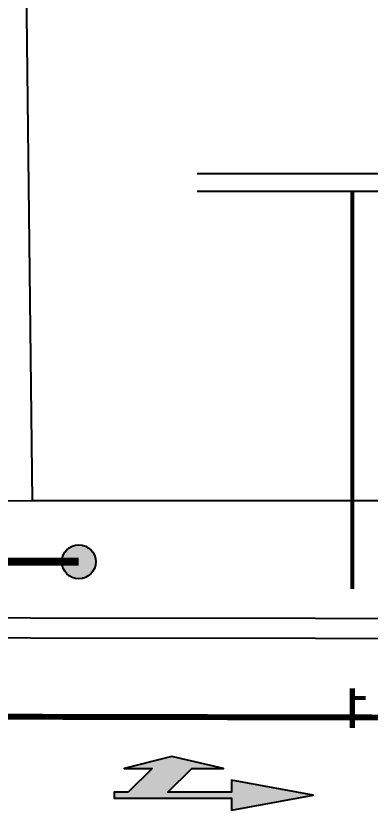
# Model space of a CAD drawing. Header units: metres. Extents: x 668617 to 675126, y 2286318 to 2293677.
# Drawn here: x 668991.56 to 669000.47, y 2287217.98 to 2287237.97 of the extents above; entities that cross this region are included whole.
import ezdxf
from ezdxf.enums import TextEntityAlignment as Align

# ---------------------------------------------------------------- set-up
doc = ezdxf.new("R2010")
doc.units = ezdxf.units.M
doc.header["$MEASUREMENT"] = 0
for name, pattern in [('DASHDOT', [1, 0.5, -0.25, 0, -0.25]), ('DASHED2', [0.375, 0.25, -0.125]), ('HIDDEN', [0.375, 0.25, -0.125])]:
    doc.linetypes.add(name, pattern=pattern)
for name, color, linetype in [('0_DESVIO_PEATON', 150, 'Continuous'), ('0_DETALLES_COTAS', 252, 'Continuous'), ('0_GUIA', 6, 'Continuous'), ('0_UBICACION_SPO', 251, 'Continuous'), ('DMTG-PB-BANQUETAS', 251, 'Continuous'), ('DMTG-PB-LOTIFICACION', 253, 'Continuous'), ('DMTG-PB-MANZANAS', 251, 'Continuous'), ('DMTG-SH-FLECHA FRENTE DERECHA', 252, 'Continuous'), ('DMTG-SH-LINEA GUARNICION', 40, 'Continuous'), ('PTRD', 7, 'Continuous'), ('SIP-09', 7, 'Continuous')]:
    doc.layers.add(name, color=color, linetype=linetype)
doc.styles.add('Arial', font='arial.ttf')
doc.styles.get("Standard").update_dxf_attribs({"font": 'arial.ttf'})
doc.dimstyles.get("Standard").update_dxf_attribs({"dimtxt": 0.18, "dimasz": 0.18, "dimexe": 0.18, "dimexo": 0.0625, "dimgap": 0.09, "dimtad": 0, "dimtih": 1, "dimtoh": 1, "dimdec": 4, "dimzin": 0, "dimdsep": 46, "dimtxsty": 'Standard', "dimcen": 0.09, "dimadec": 0, "dimazin": 0, "dimtfac": 1, "dimtdec": 4, "dimtofl": 0, "dimtmove": 0, "dimatfit": 3, "dimfxl": 1, "dimtolj": 1, "dimtzin": 0, "dimarcsym": 0})

# ---------------------------------------------------------------- blocks, each defined once
blk = doc.blocks.new('*U31')
blk.add_hatch(color=252).paths.add_polyline_path([(0.619, 3.582), (0.619, 3.232), (0.769, 3.232), (0.769, 6.182), (1.069, 6.182), (0.694, 8.232), (0.319, 6.182), (0.619, 6.182), (0.619, 4.582), (0.019, 5.182), (0.019, 5.982), (-0.281, 4.682), (0.019, 3.482), (0.019, 4.182)])
at = {"color": 252}
blk.add_lwpolyline([(0.619, 3.582), (0.619, 3.232), (0.769, 3.232), (0.769, 6.182), (1.069, 6.182), (0.694, 8.232), (0.319, 6.182), (0.619, 6.182), (0.619, 4.582), (0.019, 5.182), (0.019, 5.982), (-0.281, 4.682), (0.019, 3.482), (0.019, 4.182)], close=True, dxfattribs=at)
blk = doc.blocks.new('PTRD')
at = {"layer": 'PTRD'}
for points, const_width in [([(-0.489, 0), (-0.489, 0.673)], 0.195), ([(0.511, 0), (0.511, 0.673)], 0.195), ([(-1.004, 0), (1.004, 0)], 0.26)]:
    blk.add_lwpolyline(points, dxfattribs=dict(at, const_width=const_width))
blk = doc.blocks.new('SIP09')
at = {"layer": 'SIP-09', "true_color": 0xf05222}
h = blk.add_hatch(color=20, dxfattribs=at)
h.dxf.hatch_style = 1
h.paths.add_polyline_path([(-8.5, 5.6, 0.414214), (-8.9, 5.2), (-8.9, 0.4, 0.414214), (-8.5, 0), (8.5, 0, 0.414214), (8.9, 0.4), (8.9, 5.2, 0.414214), (8.5, 5.6)])
h.paths.add_polyline_path([(8.55, 5.45, -0.414214), (8.75, 5.25), (8.75, 0.35, -0.414214), (8.55, 0.15), (-8.55, 0.15, -0.414214), (-8.75, 0.35), (-8.75, 5.25, -0.414214), (-8.55, 5.45)], flags=16)
h.paths.add_polyline_path([(8.4, 5.2, -0.414214), (8.5, 5.1), (8.5, 0.5, -0.414214), (8.4, 0.4), (-8.4, 0.4, -0.414214), (-8.5, 0.5), (-8.5, 5.1, -0.414214), (-8.4, 5.2)], flags=0)
at = {"layer": 'SIP-09'}
h = blk.add_hatch(color=256, dxfattribs=at)
h.dxf.hatch_style = 1
h.paths.add_polyline_path([(-8.55, 5.45, 0.414214), (-8.75, 5.25), (-8.75, 0.35, 0.414214), (-8.55, 0.15), (8.55, 0.15, 0.414214), (8.75, 0.35), (8.75, 5.25, 0.414214), (8.55, 5.45)])
h.paths.add_polyline_path([(8.4, 5.2, -0.414214), (8.5, 5.1), (8.5, 0.5, -0.414214), (8.4, 0.4), (-8.4, 0.4, -0.414214), (-8.5, 0.5), (-8.5, 5.1, -0.414214), (-8.4, 5.2)], flags=16)
at = {"layer": 'SIP-09', "true_color": 0xf05222}
h = blk.add_hatch(color=20, dxfattribs=at)
h.dxf.hatch_style = 1
h.paths.add_polyline_path([(8.4, 0.4, 0.414214), (8.5, 0.5), (8.5, 5.1, 0.414214), (8.4, 5.2), (-8.4, 5.2, 0.414214), (-8.5, 5.1), (-8.5, 0.5, 0.414214), (-8.4, 0.4)])
at = {"layer": 'SIP-09'}
for p, q in [((-6, 0), (-6, -8.686)), ((-5.5, 0), (-5.5, -8.686)), ((5.5, 0), (5.5, -8.686)), ((6, 0), (6, -8.686))]:
    blk.add_line(p, q, dxfattribs=at)
at = {"layer": 'SIP-09', "color": 20, "true_color": 0xf05222}
blk.add_lwpolyline([(-8.5, 0), (8.5, 0, 0.414214), (8.9, 0.4), (8.9, 5.2, 0.414214), (8.5, 5.6), (-8.5, 5.6, 0.414214), (-8.9, 5.2), (-8.9, 0.4, 0.414214)], format="xyb", close=True, dxfattribs=at)
at = {"layer": 'SIP-09', "color": 30}
blk.add_lwpolyline([(-8.55, 0.15), (8.55, 0.15, 0.414214), (8.75, 0.35), (8.75, 5.25, 0.414214), (8.55, 5.45), (-8.55, 5.45, 0.414214), (-8.75, 5.25), (-8.75, 0.35, 0.414214)], format="xyb", close=True, dxfattribs=at)
at = {"layer": 'SIP-09'}
blk.add_lwpolyline([(-8.4, 0.4), (8.4, 0.4, 0.414214), (8.5, 0.5), (8.5, 5.1, 0.414214), (8.4, 5.2), (-8.4, 5.2, 0.414214), (-8.5, 5.1), (-8.5, 0.5, 0.414214)], format="xyb", close=True, dxfattribs=at)
at = {"layer": 'SIP-09', "style": 'Arial'}
for p in [(0, 3.208), (0, 0.908)]:
    blk.add_attdef('TEXTO', text='', height=1.5, dxfattribs=at).set_placement(p, align=Align.CENTER)
blk = doc.blocks.new('termina')
at = {"layer": 'SIP-09'}
ref = blk.add_blockref('SIP09', (18, 26.057), dxfattribs=dict(at, xscale=3, yscale=3, zscale=3))
ref.add_attrib('TEXTO', 'TERMINA TRAMO', (-5.667, 35.681), dxfattribs={"height": 4, "style": 'Arial'})
ref.add_attrib('TEXTO', 'EN CONSTRUCCION', dxfattribs={"height": 4, "style": 'Arial', "width": 0.860462}).set_placement((-5.868, 28.781), (41.414, 28.781), align=Align.FIT)
blk = doc.blocks.new('_ArchTick')
at = {"color": 0, "linetype": 'ByBlock', "const_width": 0.15}
blk.add_lwpolyline([(-0.5, -0.5), (0.5, 0.5)], dxfattribs=at)
blk = doc.blocks.new('*D283')
at = {"layer": '0_DETALLES_COTAS', "linetype": 'DASHED2', "lineweight": -2, "ltscale": 10, "transparency": 16777216}
for p, q in [((668980.838, 2287220.411), (668980.885, 2287243.338)), ((668990.838, 2287220.39), (668990.884, 2287243.318)), ((668980.884, 2287243.158), (668990.884, 2287243.138)), ((668990.884, 2287243.138), (668995.722, 2287243.128))]:
    blk.add_line(p, q, dxfattribs=at)
at = {"layer": 'Defpoints', "color": 0, "linetype": 'DASHED2', "ltscale": 10, "transparency": 16777216}
for p in [(668990.884, 2287243.138), (668980.838, 2287220.348), (668990.838, 2287220.328)]:
    blk.add_point(p, dxfattribs=at)
at = {"layer": '0_DETALLES_COTAS', "linetype": 'DASHED2', "lineweight": -2, "ltscale": 10, "transparency": 16777216, "xscale": 0.8, "yscale": 0.8, "zscale": 0.8}
for p, rotation in [((668980.884, 2287243.158), 179.8840167617547), ((668990.884, 2287243.138), 359.8840167617547)]:
    blk.add_blockref('_ArchTick', p, dxfattribs=dict(at, rotation=rotation))
at = {"layer": '0_DETALLES_COTAS', "linetype": 'DASHED2', "ltscale": 10, "transparency": 16777216, "insert": (669004.208, 2287243.128), "char_height": 1, "width": 12.49268, "attachment_point": 5}
blk.add_mtext('\\A1;ZONA D DE REDIRECCIONAMIENTO', dxfattribs=at)

msp = doc.modelspace()

# ---------------------------------------------------------------- hatches: boundary and pattern name
at = {"layer": '0_DESVIO_PEATON'}
h = msp.add_hatch(color=160, dxfattribs=at)
h.dxf.hatch_style = 1
edge = h.paths.add_edge_path()
edge.add_arc((668993.14038, 2287224.22734), 0.42703, 0, 180)
edge.add_arc((668993.14038, 2287224.22734), 0.42703, 180, 360)

# ---------------------------------------------------------------- linework, layer by layer
at = {"layer": '0_DESVIO_PEATON', "color": 6, "linetype": 'DASHDOT', "ltscale": 7, "const_width": 0.2}
msp.add_lwpolyline([(668954.57227, 2287224.22734), (668993.14038, 2287224.22734)], dxfattribs=at)
at = {"layer": '0_DESVIO_PEATON', "color": 160}
msp.add_circle((668993.14038, 2287224.22734), 0.42703, dxfattribs=at)
msp.add_circle((668993.14038, 2287224.22734), 0.42703, dxfattribs=at)
at = {"layer": '0_GUIA', "color": 6}
for points in [[(668963.20464, 2287222.84813), (669006.27881, 2287222.79663)], [(668963.20404, 2287222.34813), (669006.27822, 2287222.29663)], [(668963.20165, 2287220.34813), (669006.27583, 2287220.29663)]]:
    msp.add_lwpolyline(points, dxfattribs=at)
at = {"layer": '0_UBICACION_SPO', "linetype": 'HIDDEN', "ltscale": 5, "const_width": 0.1}
msp.add_lwpolyline([(669000.02482, 2287223.5432), (669000.02482, 2287233.5432)], dxfattribs=at)
at = {"layer": 'DMTG-PB-BANQUETAS', "flags": 128}
msp.add_lwpolyline([(669010.3362, 2287305.27898), (669010.32902, 2287225.72686), (669010.30013, 2287225.06506), (669010.19231, 2287224.41184), (669010.0076, 2287223.77518), (669009.7491, 2287223.16608), (669009.41885, 2287222.5915), (669009.02293, 2287222.06141), (669008.56637, 2287221.58076), (669008.05524, 2287221.15952), (669007.49759, 2287220.80163), (669006.90243, 2287220.51201), (669006.27583, 2287220.29663), (668894.08345, 2287220.52374)], dxfattribs=at)
at = {"layer": 'DMTG-PB-LOTIFICACION', "flags": 128}
for points in [[(668991.97248, 2287225.76248), (668991.76542, 2287243.77571)], [(668991.97248, 2287225.76248), (668980.84234, 2287225.75519)], [(669005.8427, 2287225.76142), (668991.97248, 2287225.76248)]]:
    msp.add_lwpolyline(points, dxfattribs=at)
at = {"layer": 'DMTG-PB-MANZANAS', "flags": 128}
msp.add_lwpolyline([(669005.41322, 2287265.36139), (669005.52833, 2287254.8214), (669005.65506, 2287243.90144), (669005.8427, 2287225.76142), (668991.97248, 2287225.76248), (668980.84234, 2287225.75519), (668963.21213, 2287225.74027), (668952.22199, 2287225.73357), (668941.00181, 2287225.7359), (668931.05175, 2287225.71362), (668920.6016, 2287225.70921), (668907.68138, 2287225.71431), (668895.48124, 2287225.70247), (668895.31745, 2287249.95287), (668895.21394, 2287264.79311), (668895.08915, 2287284.60347)], dxfattribs=at)
at = {"layer": 'DMTG-SH-LINEA GUARNICION', "const_width": 0.15}
msp.add_lwpolyline([(669010.3443, 2287305.27896), (669010.33712, 2287225.72685), (669010.30823, 2287225.06504), (669010.20041, 2287224.41182), (669010.0157, 2287223.77517), (669009.7572, 2287223.16606), (669009.42695, 2287222.59148), (669009.03103, 2287222.06139), (669008.57447, 2287221.58075), (669008.06334, 2287221.15951), (669007.50569, 2287220.80161), (669006.91053, 2287220.512), (669006.28393, 2287220.29662), (668894.09155, 2287220.52373)], dxfattribs=at)

# ---------------------------------------------------------------- block references
at = {"layer": '0_UBICACION_SPO', "xscale": -0.4999999999999998, "yscale": 0.4999999999999999, "zscale": 0.4999999999999999, "rotation": 270.0000000080215}
msp.add_blockref('PTRD', (669000.02482, 2287220.54137), dxfattribs=at)
at = {"layer": 'DMTG-SH-FLECHA FRENTE DERECHA', "rotation": 270.0200308579991}
msp.add_blockref('*U31', (668990.80215, 2287219.04408), dxfattribs=at)
at = {"layer": 'SIP-09', "xscale": 0.3, "yscale": 0.3, "zscale": 0.3, "rotation": 270}
msp.add_blockref('termina', (668996.11629, 2287244.3432), dxfattribs=at)

# ---------------------------------------------------------------- dimensions: what is measured, and where the dimension line sits
at = {"layer": '0_DETALLES_COTAS', "color": 251, "linetype": 'DASHED2', "ltscale": 10}
dim = msp.add_linear_dim(base=(668990.88397, 2287243.13807), p1=(668980.83809, 2287220.34813), p2=(668990.8378, 2287220.32788), angle=359.884017, text='ZONA D DE REDIRECCIONAMIENTO', dimstyle='Standard', override={"dimtxt": 1, "dimasz": 0.8, "dimgap": 0.5, "dimdec": 2, "dimblk1": 'ArchTick', "dimblk2": 'ArchTick', "dimsah": 1, "dimclrd": 256, "dimclre": 256, "dimclrt": 256}, dxfattribs=at)
dim.commit()
dim.dimension.update_dxf_attribs({"geometry": '*D283', "text_midpoint": (669004.20783, 2287243.12827), "dimtype": 161})

doc.saveas('drawing.dxf')
